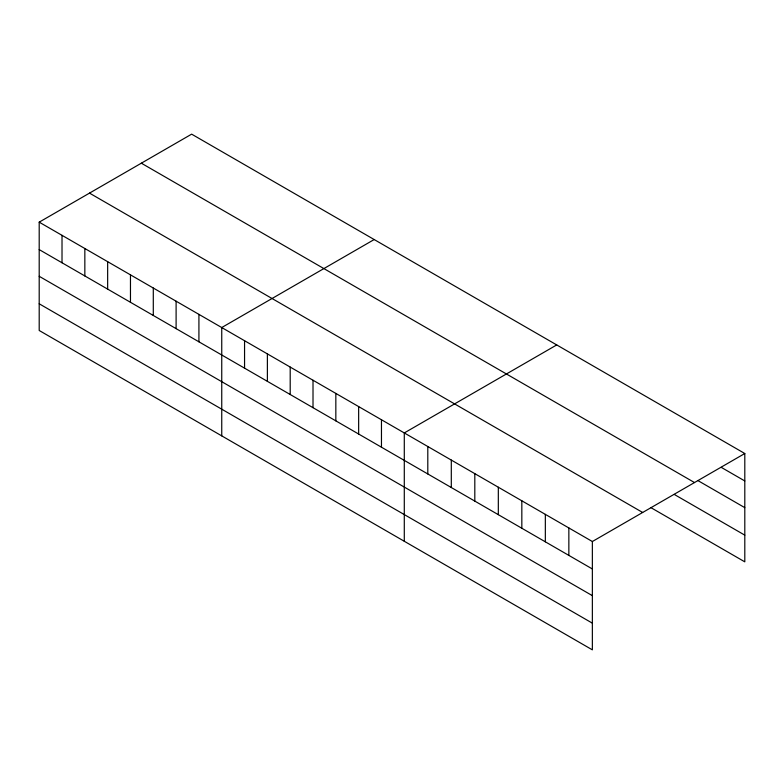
<?xml version="1.0" encoding="UTF-8"?>
<svg xmlns="http://www.w3.org/2000/svg" width="784" height="784" viewBox="0 0 784 784"><rect width="100%" height="100%" fill="white"/><g stroke="black" fill="none" stroke-linecap="round" stroke-linejoin="round"><path stroke-width="1.18" d="M592.361 595.654L592.361 541.519L39.2 222.156L39.2 330.485L592.361 649.848L592.361 595.654L39.2 276.291M650.759 507.552L744.8 561.844L744.8 453.515L191.639 134.152L39.2 222.156M374.184 239.541L221.745 327.545L221.745 435.875M556.728 344.931L404.289 432.935L404.289 541.264M592.361 541.519L744.8 453.515M721.29 467.382L744.8 480.955M697.78 480.504L744.8 507.65M141.336 163.19L694.497 482.552M674.269 494.43L744.8 535.149M89.503 193.119L642.664 512.481M39.2 249.596L592.361 568.968M39.2 303.79L592.361 623.162M568.851 527.946L568.851 555.395M545.341 514.373L545.341 541.822M521.83 500.8L521.83 528.249M498.32 487.227L498.32 514.676M474.81 473.654L474.81 501.103M451.3 460.081L451.3 487.53M427.799 446.508L427.799 473.957M381.465 419.763L381.465 447.203M358.651 406.592L358.651 434.032M335.836 393.421L335.836 420.861M313.012 380.24L313.012 407.68M290.198 367.069L290.198 394.509M267.383 353.898L267.383 381.338M244.559 340.726L244.559 368.166M198.92 314.374L198.92 341.814M176.106 301.203L176.106 328.643M153.292 288.032L153.292 315.472M130.467 274.851L130.467 302.291M107.653 261.68L107.653 289.12M84.839 248.508L84.839 275.948M62.014 235.337L62.014 262.777"/></g></svg>
